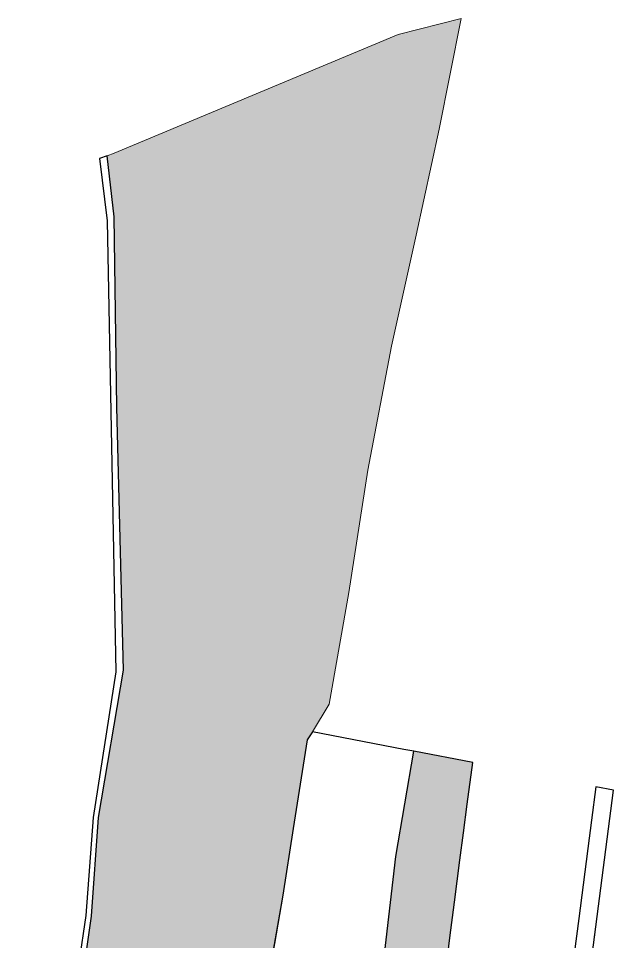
# Model space of a CAD drawing. Header units: metres. Extents: x 361930 to 363047, y 5819267 to 5821471.
# Drawn here: x 362250 to 362582, y 5820955 to 5821471 of the extents above; entities that cross this region are included whole.
import ezdxf

# ---------------------------------------------------------------- set-up
doc = ezdxf.new("R2010")
doc.units = ezdxf.units.M
doc.layers.add('03-Kataster', color=2, linetype='Continuous')
doc.layers.add('AX_Nutzung_Schraffur', color=7, linetype='Continuous', plot=False)
doc.layers.add('AX_Nutzung_Umgrenzung', color=7, linetype='Continuous', plot=False)

msp = doc.modelspace()

# ---------------------------------------------------------------- hatches: boundary and pattern name
at = {"layer": 'AX_Nutzung_Schraffur', "true_color": 0xfff7bf}
msp.add_hatch(color=254, dxfattribs=at).paths.add_polyline_path([(362334.495, 5820575.959), (362351.578, 5820679.019), (362354.224, 5820703.046), (362356.703, 5820726.509), (362361.808, 5820754.093), (362369.931, 5820817.142), (362382.526, 5820896.85), (362397.383, 5820980.519), (362403.162, 5821017.839), (362410.844, 5821067.343), (362413.853, 5821071.806), (362423.133, 5821087.339), (362434.259, 5821149.686), (362444.856, 5821218.07), (362458.03, 5821287.295), (362471.873, 5821349.476), (362484.625, 5821408.648), (362497.004, 5821470.504), (362461.832, 5821461.463), (362303.047, 5821395.178), (362299.18, 5821393.817), (362303.084, 5821359.601), (362304.638, 5821253.379), (362308.264, 5821106.273), (362294.312, 5821023.984), (362290.425, 5820968.928), (362280.052, 5820897.162), (362283.805, 5820820.937), (362281.216, 5820803.611), (362249.583, 5820591.931), (362286.201, 5820583.784), (362291.841, 5820583.324), (362295.519, 5820583.022), (362324.637, 5820580.621)])
at = {"layer": 'AX_Nutzung_Schraffur', "true_color": 0xf2eae8}
msp.add_hatch(color=7, dxfattribs=at).paths.add_polyline_path([(362451.644, 5820655.277), (362454.098, 5820675.173), (362456.799, 5820695), (362459.385, 5820714.832), (362461.935, 5820734.681), (362464.505, 5820754.52), (362467.062, 5820774.364), (362469.629, 5820794.206), (362472.196, 5820814.031), (362474.763, 5820833.855), (362477.33, 5820853.686), (362479.895, 5820873.519), (362482.71, 5820895.333), (362485.541, 5820917.16), (362488.117, 5820937.022), (362490.685, 5820956.853), (362493.26, 5820976.668), (362496.261, 5821000.086), (362498.279, 5821015.489), (362500.337, 5821031.391), (362503.389, 5821054.704), (362470.504, 5821060.985), (362460.524, 5821002.218), (362451.341, 5820924.05), (362440.675, 5820846.783), (362427.409, 5820773.534), (362415.589, 5820704.013), (362404.757, 5820640.313), (362392.553, 5820568.535), (362409.244, 5820562.767), (362430.386, 5820559.061), (362439.069, 5820557.78), (362443.965, 5820595.806), (362446.531, 5820615.618), (362449.136, 5820635.482), (362451.073, 5820650.879)])

# ---------------------------------------------------------------- linework, layer by layer
at = {"layer": '03-Kataster'}
for p, q in [((362299.18, 5821393.817), (362294.936, 5821392.323)), ((362294.936, 5821392.323), (362299.095, 5821357.366)), ((362303.084, 5821359.601), (362299.18, 5821393.817)), ((362299.095, 5821357.366), (362303.932, 5821105.394)), ((362304.638, 5821253.379), (362303.084, 5821359.601)), ((362308.264, 5821106.273), (362304.638, 5821253.379)), ((362303.932, 5821105.394), (362291.352, 5821024.087)), ((362294.312, 5821023.984), (362308.264, 5821106.273)), ((362413.853, 5821071.806), (362410.844, 5821067.343)), ((362464.938, 5821062.048), (362413.853, 5821071.806)), ((362410.844, 5821067.343), (362403.162, 5821017.839)), ((362460.524, 5821002.218), (362470.504, 5821060.985)), ((362470.504, 5821060.985), (362464.938, 5821062.048)), ((362503.389, 5821054.704), (362470.504, 5821060.985)), ((362500.337, 5821031.391), (362503.389, 5821054.704)), ((362572.198, 5821041.192), (362569.758, 5821022.452)), ((362582.089, 5821039.209), (362572.198, 5821041.192)), ((362574.974, 5820984.568), (362582.089, 5821039.209)), ((362498.279, 5821015.489), (362500.337, 5821031.391)), ((362291.352, 5821024.087), (362287.162, 5820969.201)), ((362290.425, 5820968.928), (362294.312, 5821023.984)), ((362569.758, 5821022.452), (362567.711, 5821006.619)), ((362403.162, 5821017.839), (362397.383, 5820980.519)), ((362496.261, 5821000.086), (362498.279, 5821015.489)), ((362567.711, 5821006.619), (362565.106, 5820986.4)), ((362451.341, 5820924.05), (362460.524, 5821002.218)), ((362493.26, 5820976.668), (362496.261, 5821000.086)), ((362553.328, 5820817.437), (362574.974, 5820984.568)), ((362565.106, 5820986.4), (362562.674, 5820967.608)), ((362397.383, 5820980.519), (362382.526, 5820896.85)), ((362490.685, 5820956.853), (362493.26, 5820976.668)), ((362287.162, 5820969.201), (362276.692, 5820897.387)), ((362280.052, 5820897.162), (362290.425, 5820968.928)), ((362562.674, 5820967.608), (362560.103, 5820947.79)), ((362488.117, 5820937.022), (362490.685, 5820956.853))]:
    msp.add_line(p, q, dxfattribs=at)
at = {"layer": 'AX_Nutzung_Umgrenzung', "color": 253, "linetype": 'Continuous', "lineweight": 18, "true_color": 0x999999, "flags": 128}
for points in [[(362382.526, 5820896.85), (362397.383, 5820980.519), (362403.162, 5821017.839), (362410.844, 5821067.343), (362413.853, 5821071.806), (362423.133, 5821087.339), (362434.259, 5821149.686), (362444.856, 5821218.07), (362458.03, 5821287.295), (362471.873, 5821349.476), (362484.625, 5821408.648), (362497.004, 5821470.504), (362461.832, 5821461.463), (362303.047, 5821395.178), (362299.18, 5821393.817), (362303.084, 5821359.601), (362304.638, 5821253.379), (362308.264, 5821106.273), (362294.312, 5821023.984), (362290.425, 5820968.928), (362280.052, 5820897.162)], [(362451.341, 5820924.05), (362460.524, 5821002.218), (362470.504, 5821060.985), (362464.938, 5821062.048), (362413.853, 5821071.806), (362410.844, 5821067.343), (362403.162, 5821017.839), (362397.383, 5820980.519), (362382.526, 5820896.85)], [(362488.117, 5820937.022), (362490.685, 5820956.853), (362493.26, 5820976.668), (362496.261, 5821000.086), (362498.279, 5821015.489), (362500.337, 5821031.391), (362503.389, 5821054.704), (362470.504, 5821060.985), (362460.524, 5821002.218), (362451.341, 5820924.05)], [(362553.328, 5820817.437), (362574.974, 5820984.568), (362582.089, 5821039.209), (362572.198, 5821041.192), (362569.758, 5821022.452), (362567.711, 5821006.619), (362565.106, 5820986.4), (362562.674, 5820967.608), (362560.103, 5820947.79)]]:
    msp.add_lwpolyline(points, dxfattribs=at)

doc.saveas('drawing.dxf')
